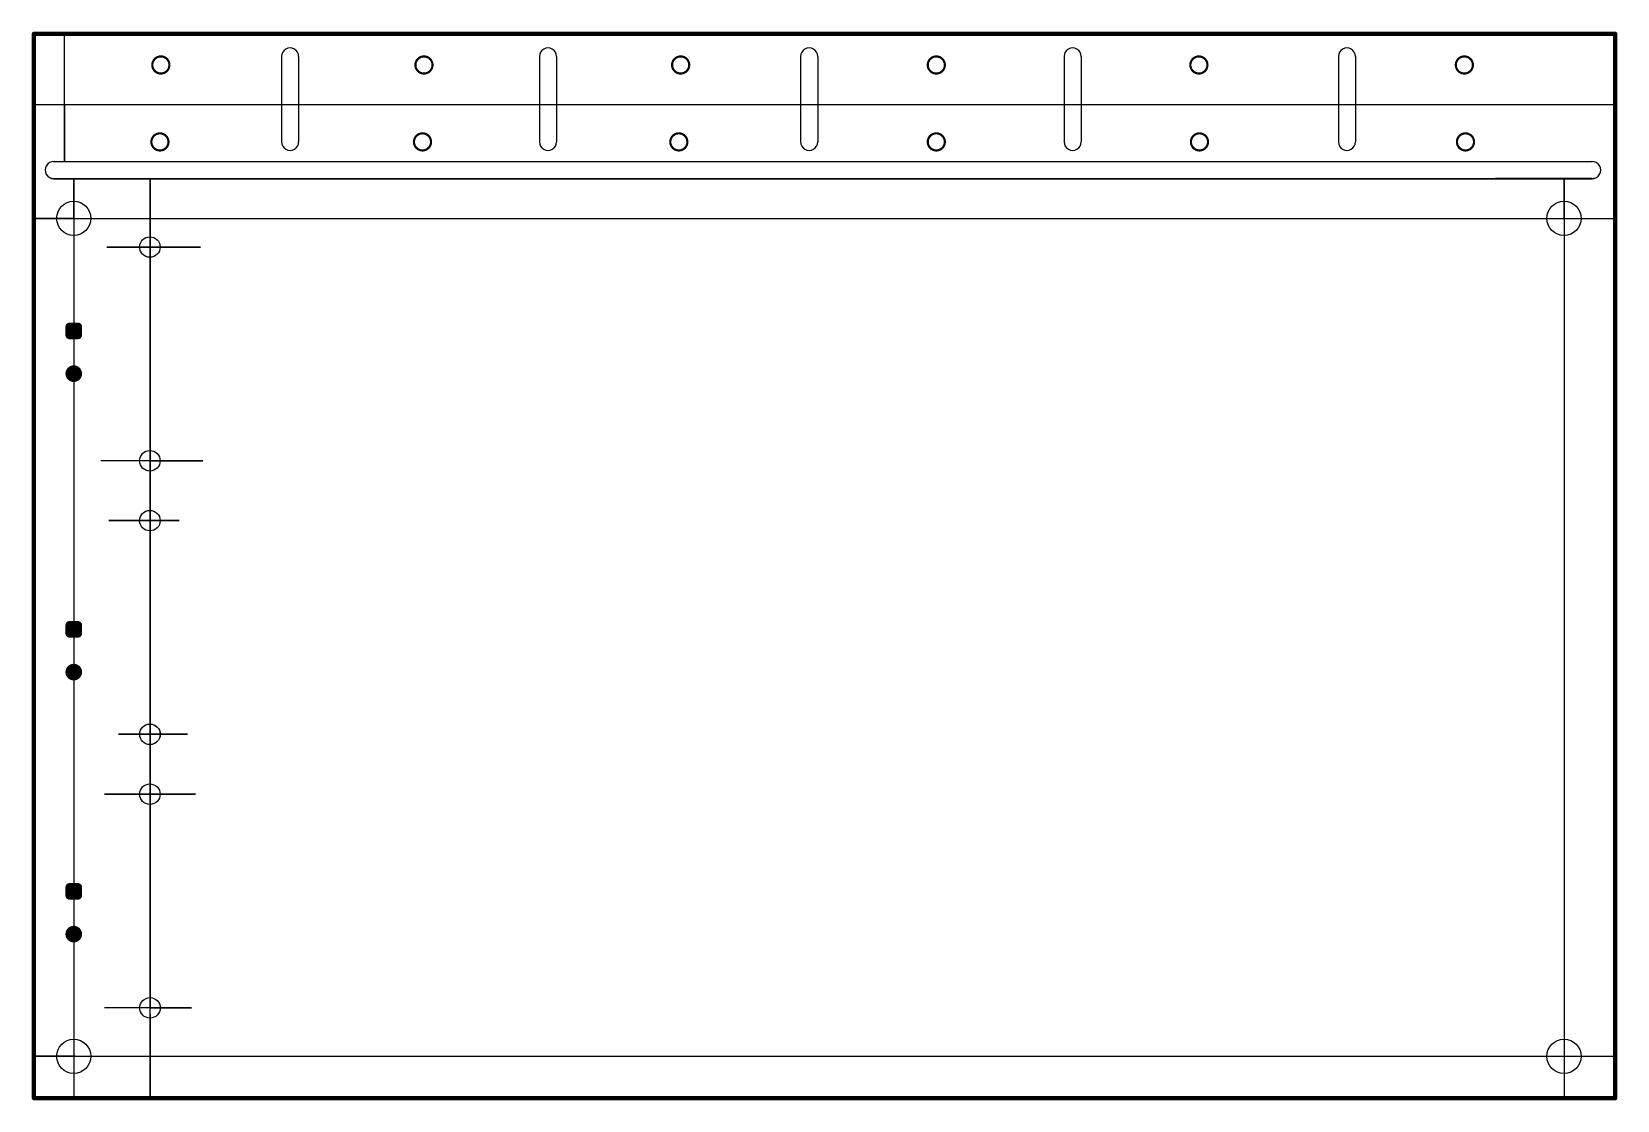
# Model space of a CAD drawing. Header units: millimetres. Extents: x 61 to 247, y 53 to 178.
import ezdxf

# ---------------------------------------------------------------- set-up
doc = ezdxf.new("R2010")
doc.units = ezdxf.units.MM
doc.layers.add('Mechanical1', color=6, linetype='Continuous')
doc.layers.add('MultiLayer', color=9, linetype='Continuous')
doc.layers.get('0').off()

# ---------------------------------------------------------------- blocks, each defined once
blk = doc.blocks.new('691101710002_B_301')
at = {"layer": 'MultiLayer'}
h = blk.add_hatch(color=9, dxfattribs=at)
edge = h.paths.add_edge_path()
edge.add_arc((-2.99, 0.99), 0.487, 90, 180)
edge.add_line((-3.48, 0.99), (-3.48, 0.01))
edge.add_arc((-2.99, 0.01), 0.487, 180, 270)
edge.add_line((-2.99, -0.47), (-2.01, -0.47))
edge.add_arc((-2.01, 0.01), 0.487, 270, 360)
edge.add_line((-1.53, 0.01), (-1.53, 0.99))
edge.add_arc((-2.01, 0.99), 0.487, 0, 90)
edge.add_line((-2.01, 1.48), (-2.99, 1.48))
h = blk.add_hatch(color=9, dxfattribs=at)
edge = h.paths.add_edge_path()
edge.add_arc((2.5, 0.5), 0.975, 0, 360)
blk = doc.blocks.new('691101710002_B_302')
at = {"layer": 'MultiLayer'}
h = blk.add_hatch(color=9, dxfattribs=at)
edge = h.paths.add_edge_path()
edge.add_arc((-2.99, 0.99), 0.487, 90, 180)
edge.add_line((-3.48, 0.99), (-3.48, 0.01))
edge.add_arc((-2.99, 0.01), 0.487, 180, 270)
edge.add_line((-2.99, -0.47), (-2.01, -0.47))
edge.add_arc((-2.01, 0.01), 0.487, 270, 360)
edge.add_line((-1.53, 0.01), (-1.53, 0.99))
edge.add_arc((-2.01, 0.99), 0.487, 0, 90)
edge.add_line((-2.01, 1.48), (-2.99, 1.48))
h = blk.add_hatch(color=9, dxfattribs=at)
edge = h.paths.add_edge_path()
edge.add_arc((2.5, 0.5), 0.975, 0, 360)
blk = doc.blocks.new('691101710002_B_303')
at = {"layer": 'MultiLayer'}
h = blk.add_hatch(color=9, dxfattribs=at)
edge = h.paths.add_edge_path()
edge.add_arc((-2.99, 0.99), 0.487, 90, 180)
edge.add_line((-3.48, 0.99), (-3.48, 0.01))
edge.add_arc((-2.99, 0.01), 0.487, 180, 270)
edge.add_line((-2.99, -0.47), (-2.01, -0.47))
edge.add_arc((-2.01, 0.01), 0.487, 270, 360)
edge.add_line((-1.53, 0.01), (-1.53, 0.99))
edge.add_arc((-2.01, 0.99), 0.487, 0, 90)
edge.add_line((-2.01, 1.48), (-2.99, 1.48))
h = blk.add_hatch(color=9, dxfattribs=at)
edge = h.paths.add_edge_path()
edge.add_arc((2.5, 0.5), 0.975, 0, 360)

msp = doc.modelspace()

# ---------------------------------------------------------------- linework, layer by layer
at = {"layer": 'Mechanical1', "lineweight": 25, "const_width": 0.5}
msp.add_lwpolyline([(61.34, 177.56), (246.34, 177.56)], dxfattribs=at)
at = {"layer": 'Mechanical1'}
for points, const_width in [([(61.22, 177.56, 1), (61.47, 177.56, 1)], 0.25), ([(61.22, 177.56, 1), (61.47, 177.56, 1)], 0.25), ([(246.22, 177.56, 1), (246.47, 177.56, 1)], 0.25), ([(246.22, 177.56, 1), (246.47, 177.56, 1)], 0.25), ([(77.2, 173.92, 1), (75.2, 173.92, 1)], 0.254), ([(107.98, 173.92, 1), (105.98, 173.92, 1)], 0.254), ([(138.01, 173.92, 1), (136.01, 173.92, 1)], 0.254), ([(167.92, 173.92, 1), (165.92, 173.92, 1)], 0.254), ([(198.64, 173.92, 1), (196.64, 173.92, 1)], 0.254), ([(229.7, 173.92, 1), (227.7, 173.92, 1)], 0.254), ([(75.14, 173.92, 1), (75.26, 173.92, 1)], 0.127), ([(77.14, 173.92, 1), (77.26, 173.92, 1)], 0.127), ([(105.92, 173.92, 1), (106.05, 173.92, 1)], 0.127), ([(107.92, 173.92, 1), (108.05, 173.92, 1)], 0.127), ([(135.95, 173.92, 1), (136.08, 173.92, 1)], 0.127), ([(137.95, 173.92, 1), (138.08, 173.92, 1)], 0.127), ([(165.86, 173.92, 1), (165.99, 173.92, 1)], 0.127), ([(167.86, 173.92, 1), (167.99, 173.92, 1)], 0.127), ([(196.58, 173.92, 1), (196.71, 173.92, 1)], 0.127), ([(198.58, 173.92, 1), (198.71, 173.92, 1)], 0.127), ([(227.64, 173.92, 1), (227.77, 173.92, 1)], 0.127), ([(229.64, 173.92, 1), (229.77, 173.92, 1)], 0.127), ([(77.09, 164.92, 1), (75.09, 164.92, 1)], 0.254), ([(107.81, 164.92, 1), (105.81, 164.92, 1)], 0.254), ([(137.8, 164.92, 1), (135.8, 164.92, 1)], 0.254), ([(167.92, 164.92, 1), (165.92, 164.92, 1)], 0.254), ([(198.71, 164.92, 1), (196.71, 164.92, 1)], 0.254), ([(229.83, 164.92, 1), (227.83, 164.92, 1)], 0.254), ([(75.02, 164.92, 1), (75.15, 164.92, 1)], 0.127), ([(77.02, 164.92, 1), (77.15, 164.92, 1)], 0.127), ([(105.74, 164.92, 1), (105.87, 164.92, 1)], 0.127), ([(107.74, 164.92, 1), (107.87, 164.92, 1)], 0.127), ([(135.74, 164.92, 1), (135.87, 164.92, 1)], 0.127), ([(137.74, 164.92, 1), (137.87, 164.92, 1)], 0.127), ([(165.85, 164.92, 1), (165.98, 164.92, 1)], 0.127), ([(167.85, 164.92, 1), (167.98, 164.92, 1)], 0.127), ([(196.65, 164.92, 1), (196.78, 164.92, 1)], 0.127), ([(198.65, 164.92, 1), (198.78, 164.92, 1)], 0.127), ([(227.77, 164.92, 1), (227.89, 164.92, 1)], 0.127), ([(229.77, 164.92, 1), (229.89, 164.92, 1)], 0.127), ([(61.22, 53.06, 1), (61.47, 53.06, 1)], 0.25), ([(61.22, 53.06, 1), (61.47, 53.06, 1)], 0.25), ([(246.22, 53.06, 1), (246.47, 53.06, 1)], 0.25), ([(246.22, 53.06, 1), (246.47, 53.06, 1)], 0.25)]:
    msp.add_lwpolyline(points, format="xyb", close=True, dxfattribs=dict(at, const_width=const_width))
at = {"layer": 'Mechanical1', "const_width": 0.5}
for points in [[(61.34, 53.06), (61.34, 177.56)], [(246.34, 53.06), (246.34, 177.56)], [(61.34, 53.06), (246.34, 53.06)]]:
    msp.add_lwpolyline(points, dxfattribs=at)
at = {"layer": 'Mechanical1'}
for points in [[(64.92, 169.29), (64.92, 162.62), (64.92, 177.56), (64.92, 177.56)], [(90.32, 174.92), (90.32, 164.92)], [(92.32, 174.92), (92.32, 164.92)], [(120.49, 174.92), (120.49, 164.92)], [(122.49, 174.92), (122.49, 164.92)], [(151.05, 174.92), (151.05, 164.92)], [(153.05, 174.92), (153.05, 164.92)], [(181.87, 174.92), (181.87, 164.92)], [(183.87, 174.92), (183.87, 164.92)], [(213.96, 174.92), (213.96, 164.92)], [(215.96, 174.92), (215.96, 164.92)], [(61.34, 169.29), (246.34, 169.29)], [(63.61, 162.62), (243.61, 162.62), (243.7, 162.62)], [(63.63, 160.62), (243.63, 160.62), (232.35, 160.62)], [(66.01, 155.98), (66.01, 160.62), (66.01, 53.06)], [(74.93, 160.62), (74.93, 152.62), (80.84, 152.62), (69.88, 152.62), (74.93, 152.62), (74.93, 127.62), (81.12, 127.62), (69.19, 127.62)], [(74.93, 62.89), (74.93, 53.06), (74.93, 160.62)], [(240.36, 155.93), (240.36, 160.62), (240.36, 53.06)], [(66.01, 155.98), (61.34, 155.98), (246.34, 155.98)], [(74.93, 127.62), (74.93, 120.62), (78.33, 120.62), (70.11, 120.62), (74.93, 120.62), (74.93, 95.62), (79.32, 95.62), (71.26, 95.62), (74.93, 95.62), (74.93, 88.62), (80.24, 88.62), (69.6, 88.62), (74.93, 88.62), (74.93, 63.62), (79.77, 63.62), (69.59, 63.62)], [(66.19, 57.96), (61.34, 57.96), (246.34, 57.96)]]:
    msp.add_lwpolyline(points, dxfattribs=at)
for centre in [(74.92, 152.62), (74.92, 127.62), (74.92, 120.62), (74.92, 95.62), (74.92, 88.62), (74.93, 63.62)]:
    msp.add_circle(centre, 1.2, dxfattribs=at)
for centre, start, end in [((91.32, 174.92), 359.969, 180), ((121.49, 174.92), 359.969, 180), ((152.05, 174.92), 359.969, 180), ((182.87, 174.92), 359.969, 180), ((214.96, 174.92), 359.969, 180), ((91.32, 164.92), 179.969, 0), ((121.49, 164.92), 179.969, 0), ((152.05, 164.92), 179.969, 0), ((182.87, 164.92), 179.969, 0), ((214.96, 164.92), 179.969, 0), ((63.66, 161.62), 87.2729, 271.4716), ((243.66, 161.62), 268.5284, 92.7271)]:
    msp.add_arc(centre, 1, start, end, dxfattribs=at)
at = {"layer": 'MultiLayer'}
for p, q in [((75.23, 174.24), (75.31, 174.42)), ((75.31, 174.42), (75.42, 174.59)), ((75.42, 174.59), (75.56, 174.73)), ((75.56, 174.73), (75.72, 174.84)), ((75.72, 174.84), (75.9, 174.91)), ((75.9, 174.91), (76.09, 174.95)), ((76.09, 174.95), (76.19, 174.95)), ((76.19, 174.95), (76.29, 174.95)), ((76.29, 174.95), (76.48, 174.91)), ((76.48, 174.91), (76.67, 174.84)), ((76.67, 174.84), (76.83, 174.73)), ((76.83, 174.73), (76.97, 174.59)), ((76.97, 174.59), (77.08, 174.42)), ((77.08, 174.42), (77.15, 174.24)), ((106.02, 174.22), (106.1, 174.4)), ((106.1, 174.4), (106.21, 174.56)), ((106.21, 174.56), (106.35, 174.7)), ((106.35, 174.7), (106.51, 174.81)), ((106.51, 174.81), (106.69, 174.89)), ((106.69, 174.89), (106.89, 174.92)), ((106.89, 174.92), (106.98, 174.92)), ((106.98, 174.92), (107.08, 174.92)), ((107.08, 174.92), (107.28, 174.89)), ((107.28, 174.89), (107.46, 174.81)), ((107.46, 174.81), (107.62, 174.7)), ((107.62, 174.7), (107.76, 174.56)), ((107.76, 174.56), (107.87, 174.4)), ((107.87, 174.4), (107.95, 174.22)), ((136.05, 174.22), (136.13, 174.4)), ((136.13, 174.4), (136.24, 174.56)), ((136.24, 174.56), (136.38, 174.7)), ((136.38, 174.7), (136.54, 174.81)), ((136.54, 174.81), (136.72, 174.89)), ((136.72, 174.89), (136.91, 174.92)), ((136.91, 174.92), (137.01, 174.92)), ((137.01, 174.92), (137.11, 174.92)), ((137.11, 174.92), (137.3, 174.89)), ((137.3, 174.89), (137.49, 174.81)), ((137.49, 174.81), (137.65, 174.7)), ((137.65, 174.7), (137.79, 174.56)), ((137.79, 174.56), (137.9, 174.4)), ((137.9, 174.4), (137.97, 174.22)), ((165.96, 174.22), (166.04, 174.4)), ((166.04, 174.4), (166.15, 174.56)), ((166.15, 174.56), (166.28, 174.7)), ((166.28, 174.7), (166.45, 174.81)), ((166.45, 174.81), (166.63, 174.89)), ((166.63, 174.89), (166.82, 174.92)), ((166.82, 174.92), (166.92, 174.92)), ((166.92, 174.92), (167.02, 174.92)), ((167.02, 174.92), (167.21, 174.89)), ((167.21, 174.89), (167.4, 174.81)), ((167.4, 174.81), (167.56, 174.7)), ((167.56, 174.7), (167.7, 174.56)), ((167.7, 174.56), (167.81, 174.4)), ((167.81, 174.4), (167.88, 174.22)), ((196.68, 174.22), (196.76, 174.4)), ((196.76, 174.4), (196.87, 174.56)), ((196.87, 174.56), (197.01, 174.7)), ((197.01, 174.7), (197.17, 174.81)), ((197.17, 174.81), (197.35, 174.89)), ((197.35, 174.89), (197.54, 174.92)), ((197.54, 174.92), (197.64, 174.92)), ((197.64, 174.92), (197.74, 174.92)), ((197.74, 174.92), (197.93, 174.89)), ((197.93, 174.89), (198.12, 174.81)), ((198.12, 174.81), (198.28, 174.7)), ((198.28, 174.7), (198.42, 174.56)), ((198.42, 174.56), (198.53, 174.4)), ((198.53, 174.4), (198.6, 174.22)), ((227.74, 174.22), (227.82, 174.4)), ((227.82, 174.4), (227.92, 174.56)), ((227.92, 174.56), (228.06, 174.7)), ((228.06, 174.7), (228.23, 174.81)), ((228.23, 174.81), (228.41, 174.89)), ((228.41, 174.89), (228.6, 174.92)), ((228.6, 174.92), (228.7, 174.92)), ((228.7, 174.92), (228.8, 174.92)), ((228.8, 174.92), (228.99, 174.89)), ((228.99, 174.89), (229.18, 174.81)), ((229.18, 174.81), (229.34, 174.7)), ((229.34, 174.7), (229.48, 174.56)), ((229.48, 174.56), (229.59, 174.4)), ((229.59, 174.4), (229.66, 174.22)), ((75.19, 174.05), (75.23, 174.24)), ((75.19, 173.95), (75.19, 174.05)), ((75.19, 173.85), (75.19, 173.95)), ((75.23, 173.66), (75.19, 173.85)), ((75.31, 173.48), (75.23, 173.66)), ((75.42, 173.31), (75.31, 173.48)), ((75.56, 173.17), (75.42, 173.31)), ((75.72, 173.06), (75.56, 173.17)), ((75.9, 172.99), (75.72, 173.06)), ((76.09, 172.95), (75.9, 172.99)), ((76.19, 172.95), (76.09, 172.95)), ((76.19, 172.95), (76.19, 172.95)), ((76.29, 172.95), (76.19, 172.95)), ((76.48, 172.99), (76.29, 172.95)), ((76.67, 173.06), (76.48, 172.99)), ((76.83, 173.17), (76.67, 173.06)), ((76.97, 173.31), (76.83, 173.17)), ((77.08, 173.48), (76.97, 173.31)), ((77.15, 173.66), (77.08, 173.48)), ((77.15, 174.24), (77.19, 174.05)), ((77.19, 173.85), (77.15, 173.66)), ((77.19, 174.05), (77.19, 173.95)), ((77.19, 173.95), (77.19, 173.85)), ((105.98, 174.02), (106.02, 174.22)), ((105.98, 173.92), (105.98, 174.02)), ((105.98, 173.83), (105.98, 173.92)), ((106.02, 173.63), (105.98, 173.83)), ((106.1, 173.45), (106.02, 173.63)), ((106.21, 173.29), (106.1, 173.45)), ((106.35, 173.15), (106.21, 173.29)), ((106.51, 173.04), (106.35, 173.15)), ((106.69, 172.96), (106.51, 173.04)), ((106.89, 172.92), (106.69, 172.96)), ((106.98, 172.92), (106.89, 172.92)), ((106.98, 172.92), (106.98, 172.92)), ((107.08, 172.92), (106.98, 172.92)), ((107.28, 172.96), (107.08, 172.92)), ((107.46, 173.04), (107.28, 172.96)), ((107.62, 173.15), (107.46, 173.04)), ((107.76, 173.29), (107.62, 173.15)), ((107.87, 173.45), (107.76, 173.29)), ((107.95, 173.63), (107.87, 173.45)), ((107.95, 174.22), (107.98, 174.02)), ((107.98, 173.83), (107.95, 173.63)), ((107.98, 174.02), (107.98, 173.92)), ((107.98, 173.92), (107.98, 173.83)), ((136.01, 174.02), (136.05, 174.22)), ((136.01, 173.92), (136.01, 174.02)), ((136.01, 173.83), (136.01, 173.92)), ((136.05, 173.63), (136.01, 173.83)), ((136.13, 173.45), (136.05, 173.63)), ((136.24, 173.29), (136.13, 173.45)), ((136.38, 173.15), (136.24, 173.29)), ((136.54, 173.04), (136.38, 173.15)), ((136.72, 172.96), (136.54, 173.04)), ((136.91, 172.92), (136.72, 172.96)), ((137.01, 172.92), (136.91, 172.92)), ((137.01, 172.92), (137.01, 172.92)), ((137.11, 172.92), (137.01, 172.92)), ((137.3, 172.96), (137.11, 172.92)), ((137.49, 173.04), (137.3, 172.96)), ((137.65, 173.15), (137.49, 173.04)), ((137.79, 173.29), (137.65, 173.15)), ((137.9, 173.45), (137.79, 173.29)), ((137.97, 173.63), (137.9, 173.45)), ((137.97, 174.22), (138.01, 174.02)), ((138.01, 173.83), (137.97, 173.63)), ((138.01, 174.02), (138.01, 173.92)), ((138.01, 173.92), (138.01, 173.83)), ((165.92, 174.02), (165.96, 174.22)), ((165.92, 173.92), (165.92, 174.02)), ((165.92, 173.83), (165.92, 173.92)), ((165.96, 173.63), (165.92, 173.83)), ((166.04, 173.45), (165.96, 173.63)), ((166.15, 173.29), (166.04, 173.45)), ((166.28, 173.15), (166.15, 173.29)), ((166.45, 173.04), (166.28, 173.15)), ((166.63, 172.96), (166.45, 173.04)), ((166.82, 172.92), (166.63, 172.96)), ((166.92, 172.92), (166.82, 172.92)), ((166.92, 172.92), (166.92, 172.92)), ((167.02, 172.92), (166.92, 172.92)), ((167.21, 172.96), (167.02, 172.92)), ((167.4, 173.04), (167.21, 172.96)), ((167.56, 173.15), (167.4, 173.04)), ((167.7, 173.29), (167.56, 173.15)), ((167.81, 173.45), (167.7, 173.29)), ((167.88, 173.63), (167.81, 173.45)), ((167.88, 174.22), (167.92, 174.02)), ((167.92, 173.83), (167.88, 173.63)), ((167.92, 174.02), (167.92, 173.92)), ((167.92, 173.92), (167.92, 173.83)), ((196.64, 174.02), (196.68, 174.22)), ((196.64, 173.92), (196.64, 174.02)), ((196.64, 173.83), (196.64, 173.92)), ((196.68, 173.63), (196.64, 173.83)), ((196.76, 173.45), (196.68, 173.63)), ((196.87, 173.29), (196.76, 173.45)), ((197.01, 173.15), (196.87, 173.29)), ((197.17, 173.04), (197.01, 173.15)), ((197.35, 172.96), (197.17, 173.04)), ((197.54, 172.92), (197.35, 172.96)), ((197.64, 172.92), (197.54, 172.92)), ((197.64, 172.92), (197.64, 172.92)), ((197.74, 172.92), (197.64, 172.92)), ((197.93, 172.96), (197.74, 172.92)), ((198.12, 173.04), (197.93, 172.96)), ((198.28, 173.15), (198.12, 173.04)), ((198.42, 173.29), (198.28, 173.15)), ((198.53, 173.45), (198.42, 173.29)), ((198.6, 173.63), (198.53, 173.45)), ((198.6, 174.22), (198.64, 174.02)), ((198.64, 173.83), (198.6, 173.63)), ((198.64, 174.02), (198.64, 173.92)), ((198.64, 173.92), (198.64, 173.83)), ((227.7, 174.02), (227.74, 174.22)), ((227.7, 173.92), (227.7, 174.02)), ((227.7, 173.83), (227.7, 173.92)), ((227.74, 173.63), (227.7, 173.83)), ((227.82, 173.45), (227.74, 173.63)), ((227.92, 173.29), (227.82, 173.45)), ((228.06, 173.15), (227.92, 173.29)), ((228.23, 173.04), (228.06, 173.15)), ((228.41, 172.96), (228.23, 173.04)), ((228.6, 172.92), (228.41, 172.96)), ((228.7, 172.92), (228.6, 172.92)), ((228.7, 172.92), (228.7, 172.92)), ((228.8, 172.92), (228.7, 172.92)), ((228.99, 172.96), (228.8, 172.92)), ((229.18, 173.04), (228.99, 172.96)), ((229.34, 173.15), (229.18, 173.04)), ((229.48, 173.29), (229.34, 173.15)), ((229.59, 173.45), (229.48, 173.29)), ((229.66, 173.63), (229.59, 173.45)), ((229.66, 174.22), (229.7, 174.02)), ((229.7, 173.83), (229.66, 173.63)), ((229.7, 174.02), (229.7, 173.92)), ((229.7, 173.92), (229.7, 173.83)), ((75.09, 165.02), (75.12, 165.22)), ((75.12, 165.22), (75.2, 165.4)), ((75.2, 165.4), (75.31, 165.56)), ((75.31, 165.56), (75.45, 165.7)), ((75.45, 165.7), (75.61, 165.81)), ((75.61, 165.81), (75.79, 165.89)), ((75.79, 165.89), (75.99, 165.92)), ((75.99, 165.92), (76.09, 165.92)), ((76.09, 165.92), (76.18, 165.92)), ((76.18, 165.92), (76.38, 165.89)), ((76.38, 165.89), (76.56, 165.81)), ((76.56, 165.81), (76.72, 165.7)), ((76.72, 165.7), (76.86, 165.56)), ((76.86, 165.56), (76.97, 165.4)), ((76.97, 165.4), (77.05, 165.22)), ((77.05, 165.22), (77.09, 165.02)), ((105.81, 165.02), (105.85, 165.22)), ((105.85, 165.22), (105.92, 165.4)), ((105.92, 165.4), (106.03, 165.56)), ((106.03, 165.56), (106.17, 165.7)), ((106.17, 165.7), (106.33, 165.81)), ((106.33, 165.81), (106.52, 165.89)), ((106.52, 165.89), (106.71, 165.92)), ((106.71, 165.92), (106.81, 165.92)), ((106.81, 165.92), (106.91, 165.92)), ((106.91, 165.92), (107.1, 165.89)), ((107.1, 165.89), (107.28, 165.81)), ((107.28, 165.81), (107.44, 165.7)), ((107.44, 165.7), (107.58, 165.56)), ((107.58, 165.56), (107.69, 165.4)), ((107.69, 165.4), (107.77, 165.22)), ((107.77, 165.22), (107.81, 165.02)), ((135.8, 165.02), (135.84, 165.22)), ((135.84, 165.22), (135.92, 165.4)), ((135.92, 165.4), (136.03, 165.56)), ((136.03, 165.56), (136.17, 165.7)), ((136.17, 165.7), (136.33, 165.81)), ((136.33, 165.81), (136.51, 165.89)), ((136.51, 165.89), (136.71, 165.92)), ((136.71, 165.92), (136.8, 165.92)), ((136.8, 165.92), (136.9, 165.92)), ((136.9, 165.92), (137.1, 165.89)), ((137.1, 165.89), (137.28, 165.81)), ((137.28, 165.81), (137.44, 165.7)), ((137.44, 165.7), (137.58, 165.56)), ((137.58, 165.56), (137.69, 165.4)), ((137.69, 165.4), (137.77, 165.22)), ((137.77, 165.22), (137.8, 165.02)), ((165.92, 165.02), (165.95, 165.22)), ((165.95, 165.22), (166.03, 165.4)), ((166.03, 165.4), (166.14, 165.56)), ((166.14, 165.56), (166.28, 165.7)), ((166.28, 165.7), (166.44, 165.81)), ((166.44, 165.81), (166.62, 165.89)), ((166.62, 165.89), (166.82, 165.92)), ((166.82, 165.92), (166.92, 165.92)), ((166.92, 165.92), (167.01, 165.92)), ((167.01, 165.92), (167.21, 165.89)), ((167.21, 165.89), (167.39, 165.81)), ((167.39, 165.81), (167.55, 165.7)), ((167.55, 165.7), (167.69, 165.56)), ((167.69, 165.56), (167.8, 165.4)), ((167.8, 165.4), (167.88, 165.22)), ((167.88, 165.22), (167.92, 165.02)), ((196.71, 165.02), (196.75, 165.22)), ((196.75, 165.22), (196.83, 165.4)), ((196.83, 165.4), (196.94, 165.56)), ((196.94, 165.56), (197.08, 165.7)), ((197.08, 165.7), (197.24, 165.81)), ((197.24, 165.81), (197.42, 165.89)), ((197.42, 165.89), (197.62, 165.92)), ((197.62, 165.92), (197.71, 165.92)), ((197.71, 165.92), (197.81, 165.92)), ((197.81, 165.92), (198.01, 165.89)), ((198.01, 165.89), (198.19, 165.81)), ((198.19, 165.81), (198.35, 165.7)), ((198.35, 165.7), (198.49, 165.56)), ((198.49, 165.56), (198.6, 165.4)), ((198.6, 165.4), (198.68, 165.22)), ((198.68, 165.22), (198.71, 165.02)), ((227.83, 165.02), (227.87, 165.22)), ((227.87, 165.22), (227.94, 165.4)), ((227.94, 165.4), (228.05, 165.56)), ((228.05, 165.56), (228.19, 165.7)), ((228.19, 165.7), (228.35, 165.81)), ((228.35, 165.81), (228.54, 165.89)), ((228.54, 165.89), (228.73, 165.92)), ((228.73, 165.92), (228.83, 165.92)), ((228.83, 165.92), (228.93, 165.92)), ((228.93, 165.92), (229.12, 165.89)), ((229.12, 165.89), (229.3, 165.81)), ((229.3, 165.81), (229.47, 165.7)), ((229.47, 165.7), (229.61, 165.56)), ((229.61, 165.56), (229.71, 165.4)), ((229.71, 165.4), (229.79, 165.22)), ((229.79, 165.22), (229.83, 165.02)), ((75.09, 164.92), (75.09, 165.02)), ((75.09, 164.83), (75.09, 164.92)), ((75.12, 164.63), (75.09, 164.83)), ((75.2, 164.45), (75.12, 164.63)), ((75.31, 164.29), (75.2, 164.45)), ((75.45, 164.15), (75.31, 164.29)), ((75.61, 164.04), (75.45, 164.15)), ((75.79, 163.96), (75.61, 164.04)), ((75.99, 163.92), (75.79, 163.96)), ((76.09, 163.92), (75.99, 163.92)), ((76.09, 163.92), (76.09, 163.92)), ((76.18, 163.92), (76.09, 163.92)), ((76.38, 163.96), (76.18, 163.92)), ((76.56, 164.04), (76.38, 163.96)), ((76.72, 164.15), (76.56, 164.04)), ((76.86, 164.29), (76.72, 164.15)), ((76.97, 164.45), (76.86, 164.29)), ((77.05, 164.63), (76.97, 164.45)), ((77.09, 164.83), (77.05, 164.63)), ((77.09, 165.02), (77.09, 164.92)), ((77.09, 164.92), (77.09, 164.83)), ((105.81, 164.92), (105.81, 165.02)), ((105.81, 164.83), (105.81, 164.92)), ((105.85, 164.63), (105.81, 164.83)), ((105.92, 164.45), (105.85, 164.63)), ((106.03, 164.29), (105.92, 164.45)), ((106.17, 164.15), (106.03, 164.29)), ((106.33, 164.04), (106.17, 164.15)), ((106.52, 163.96), (106.33, 164.04)), ((106.71, 163.92), (106.52, 163.96)), ((106.81, 163.92), (106.71, 163.92)), ((106.81, 163.92), (106.81, 163.92)), ((106.91, 163.92), (106.81, 163.92)), ((107.1, 163.96), (106.91, 163.92)), ((107.28, 164.04), (107.1, 163.96)), ((107.44, 164.15), (107.28, 164.04)), ((107.58, 164.29), (107.44, 164.15)), ((107.69, 164.45), (107.58, 164.29)), ((107.77, 164.63), (107.69, 164.45)), ((107.81, 164.83), (107.77, 164.63)), ((107.81, 165.02), (107.81, 164.92)), ((107.81, 164.92), (107.81, 164.83)), ((135.8, 164.92), (135.8, 165.02)), ((135.8, 164.83), (135.8, 164.92)), ((135.84, 164.63), (135.8, 164.83)), ((135.92, 164.45), (135.84, 164.63)), ((136.03, 164.29), (135.92, 164.45)), ((136.17, 164.15), (136.03, 164.29)), ((136.33, 164.04), (136.17, 164.15)), ((136.51, 163.96), (136.33, 164.04)), ((136.71, 163.92), (136.51, 163.96)), ((136.8, 163.92), (136.71, 163.92)), ((136.8, 163.92), (136.8, 163.92)), ((136.9, 163.92), (136.8, 163.92)), ((137.1, 163.96), (136.9, 163.92)), ((137.28, 164.04), (137.1, 163.96)), ((137.44, 164.15), (137.28, 164.04)), ((137.58, 164.29), (137.44, 164.15)), ((137.69, 164.45), (137.58, 164.29)), ((137.77, 164.63), (137.69, 164.45)), ((137.8, 164.83), (137.77, 164.63)), ((137.8, 165.02), (137.8, 164.92)), ((137.8, 164.92), (137.8, 164.83)), ((165.92, 164.92), (165.92, 165.02)), ((165.92, 164.83), (165.92, 164.92)), ((165.95, 164.63), (165.92, 164.83)), ((166.03, 164.45), (165.95, 164.63)), ((166.14, 164.29), (166.03, 164.45)), ((166.28, 164.15), (166.14, 164.29)), ((166.44, 164.04), (166.28, 164.15)), ((166.62, 163.96), (166.44, 164.04)), ((166.82, 163.92), (166.62, 163.96)), ((166.92, 163.92), (166.82, 163.92)), ((166.92, 163.92), (166.92, 163.92)), ((167.01, 163.92), (166.92, 163.92)), ((167.21, 163.96), (167.01, 163.92)), ((167.39, 164.04), (167.21, 163.96)), ((167.55, 164.15), (167.39, 164.04)), ((167.69, 164.29), (167.55, 164.15)), ((167.8, 164.45), (167.69, 164.29)), ((167.88, 164.63), (167.8, 164.45)), ((167.92, 164.83), (167.88, 164.63)), ((167.92, 165.02), (167.92, 164.92)), ((167.92, 164.92), (167.92, 164.83)), ((196.71, 164.92), (196.71, 165.02)), ((196.71, 164.83), (196.71, 164.92)), ((196.75, 164.63), (196.71, 164.83)), ((196.83, 164.45), (196.75, 164.63)), ((196.94, 164.29), (196.83, 164.45)), ((197.08, 164.15), (196.94, 164.29)), ((197.24, 164.04), (197.08, 164.15)), ((197.42, 163.96), (197.24, 164.04)), ((197.62, 163.92), (197.42, 163.96)), ((197.71, 163.92), (197.62, 163.92)), ((197.71, 163.92), (197.71, 163.92)), ((197.81, 163.92), (197.71, 163.92)), ((198.01, 163.96), (197.81, 163.92)), ((198.19, 164.04), (198.01, 163.96)), ((198.35, 164.15), (198.19, 164.04)), ((198.49, 164.29), (198.35, 164.15)), ((198.6, 164.45), (198.49, 164.29)), ((198.68, 164.63), (198.6, 164.45)), ((198.71, 164.83), (198.68, 164.63)), ((198.71, 165.02), (198.71, 164.92)), ((198.71, 164.92), (198.71, 164.83)), ((227.83, 164.92), (227.83, 165.02)), ((227.83, 164.83), (227.83, 164.92)), ((227.87, 164.63), (227.83, 164.83)), ((227.94, 164.45), (227.87, 164.63)), ((228.05, 164.29), (227.94, 164.45)), ((228.19, 164.15), (228.05, 164.29)), ((228.35, 164.04), (228.19, 164.15)), ((228.54, 163.96), (228.35, 164.04)), ((228.73, 163.92), (228.54, 163.96)), ((228.83, 163.92), (228.73, 163.92)), ((228.83, 163.92), (228.83, 163.92)), ((228.93, 163.92), (228.83, 163.92)), ((229.12, 163.96), (228.93, 163.92)), ((229.3, 164.04), (229.12, 163.96)), ((229.47, 164.15), (229.3, 164.04)), ((229.61, 164.29), (229.47, 164.15)), ((229.71, 164.45), (229.61, 164.29)), ((229.79, 164.63), (229.71, 164.45)), ((229.83, 164.83), (229.79, 164.63)), ((229.83, 165.02), (229.83, 164.92)), ((229.83, 164.92), (229.83, 164.83))]:
    msp.add_line(p, q, dxfattribs=at)
for points in [[(90.32, 174.92), (90.32, 164.92)], [(92.32, 174.92), (92.32, 164.92)], [(120.49, 174.92), (120.49, 164.92)], [(122.49, 174.92), (122.49, 164.92)], [(151.05, 174.92), (151.05, 164.92)], [(153.05, 174.92), (153.05, 164.92)], [(181.87, 174.92), (181.87, 164.92)], [(183.87, 174.92), (183.87, 164.92)], [(213.96, 174.92), (213.96, 164.92)], [(215.96, 174.92), (215.96, 164.92)], [(63.61, 162.63), (243.61, 162.63), (243.7, 162.63)], [(63.63, 160.63), (243.63, 160.63), (232.35, 160.63)]]:
    msp.add_lwpolyline(points, dxfattribs=at)
for centre, radius in [((66.01, 155.98), 2), ((240.36, 155.98), 2), ((74.92, 152.62), 1.2), ((74.92, 127.62), 1.2), ((74.92, 120.62), 1.2), ((74.93, 95.62), 1.2), ((74.92, 88.62), 1.2), ((74.93, 63.62), 1.2), ((66.01, 57.96), 2), ((240.36, 57.96), 2)]:
    msp.add_circle(centre, radius, dxfattribs=at)
for centre, start, end in [((91.32, 174.92), 359.969, 180), ((121.49, 174.92), 359.969, 180), ((152.05, 174.92), 359.969, 180), ((182.87, 174.92), 359.969, 180), ((214.96, 174.92), 359.969, 180), ((91.32, 164.92), 179.969, 0), ((121.49, 164.92), 179.969, 0), ((152.05, 164.92), 179.969, 0), ((182.87, 164.92), 179.969, 0), ((214.96, 164.92), 179.969, 0), ((63.66, 161.63), 87.2729, 271.4716), ((243.66, 161.63), 268.5284, 92.7271)]:
    msp.add_arc(centre, 1, start, end, dxfattribs=at)

# ---------------------------------------------------------------- block references
at = {"rotation": 270}
for name, p in [('691101710002_B_302', (65.51, 140.31)), ('691101710002_B_303', (65.51, 105.4)), ('691101710002_B_301', (65.51, 74.75))]:
    msp.add_blockref(name, p, dxfattribs=at)

doc.saveas('drawing.dxf')
